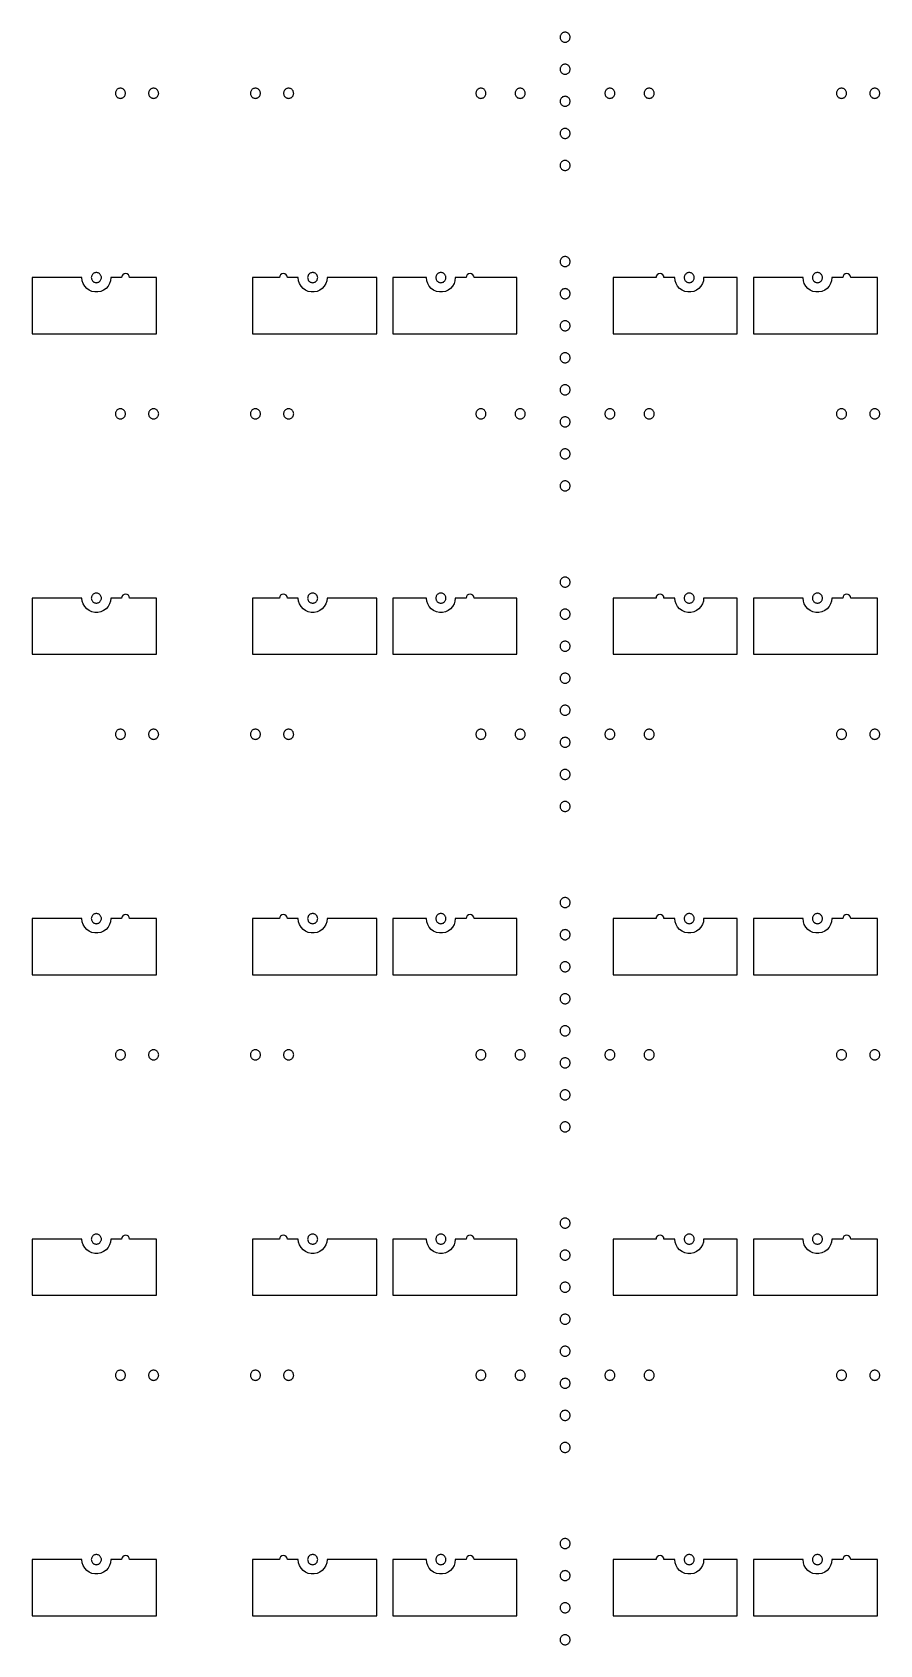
# Model space of a CAD drawing. Extents: x -100 to 100, y -100 to 100.
# Drawn here: x -45.69 to -33.02, y -50.13 to -26.03 of the extents above; entities that cross this region are included whole.
import ezdxf

# ---------------------------------------------------------------- set-up
doc = ezdxf.new("R2010")
doc.units = 0
doc.layers.add('C3', color=7, linetype='continuous')

# ---------------------------------------------------------------- blocks, each defined once
blk = doc.blocks.new('LDI_XFL94-0512-011_C3_B1')
at = {"layer": 'C3'}
for points in [[(-37.725, -53.338), (-37.734, -53.339), (-37.744, -53.341), (-37.753, -53.344), (-37.762, -53.348), (-37.77, -53.354), (-37.778, -53.36), (-37.784, -53.368), (-37.79, -53.376), (-37.794, -53.384), (-37.797, -53.394), (-37.799, -53.403), (-37.8, -53.413), (-37.799, -53.423), (-37.797, -53.433), (-37.794, -53.442), (-37.79, -53.451), (-37.784, -53.459), (-37.778, -53.466), (-37.77, -53.473), (-37.762, -53.478), (-37.753, -53.482), (-37.744, -53.486), (-37.734, -53.488), (-37.725, -53.488), (-37.715, -53.488), (-37.705, -53.486), (-37.696, -53.482), (-37.687, -53.478), (-37.679, -53.473), (-37.672, -53.466), (-37.665, -53.459), (-37.66, -53.451), (-37.655, -53.442), (-37.652, -53.433), (-37.65, -53.423), (-37.65, -53.413), (-37.65, -53.403), (-37.652, -53.394), (-37.655, -53.384), (-37.66, -53.376), (-37.665, -53.368), (-37.672, -53.36), (-37.679, -53.354), (-37.687, -53.348), (-37.696, -53.344), (-37.705, -53.341), (-37.715, -53.339), (-37.725, -53.338)], [(-44.515, -53.653), (-44.52, -53.698), (-44.534, -53.74), (-44.556, -53.779), (-44.586, -53.813), (-44.623, -53.839), (-44.664, -53.858), (-44.708, -53.867), (-44.753, -53.867), (-44.797, -53.858), (-44.838, -53.839), (-44.875, -53.813), (-44.905, -53.779), (-44.927, -53.74), (-44.941, -53.698), (-44.946, -53.653), (-45.689, -53.653), (-45.689, -54.491), (-43.832, -54.491), (-43.832, -53.653), (-44.234, -53.653), (-44.238, -53.63), (-44.251, -53.61), (-44.27, -53.597), (-44.293, -53.593), (-44.316, -53.597), (-44.336, -53.61), (-44.349, -53.63), (-44.353, -53.653), (-44.515, -53.653)], [(-44.731, -53.578), (-44.74, -53.578), (-44.75, -53.58), (-44.759, -53.583), (-44.768, -53.588), (-44.776, -53.593), (-44.784, -53.6), (-44.79, -53.607), (-44.795, -53.615), (-44.8, -53.624), (-44.803, -53.633), (-44.805, -53.643), (-44.806, -53.653), (-44.805, -53.662), (-44.803, -53.672), (-44.8, -53.681), (-44.795, -53.69), (-44.79, -53.698), (-44.784, -53.706), (-44.776, -53.712), (-44.768, -53.718), (-44.759, -53.722), (-44.75, -53.725), (-44.74, -53.727), (-44.731, -53.728), (-44.721, -53.727), (-44.711, -53.725), (-44.702, -53.722), (-44.693, -53.718), (-44.685, -53.712), (-44.678, -53.706), (-44.671, -53.698), (-44.666, -53.69), (-44.661, -53.681), (-44.658, -53.672), (-44.656, -53.662), (-44.656, -53.653), (-44.656, -53.643), (-44.658, -53.633), (-44.661, -53.624), (-44.666, -53.615), (-44.671, -53.607), (-44.678, -53.6), (-44.685, -53.593), (-44.693, -53.588), (-44.702, -53.583), (-44.711, -53.58), (-44.721, -53.578), (-44.731, -53.578)], [(-41.874, -53.653), (-41.879, -53.63), (-41.892, -53.61), (-41.911, -53.597), (-41.934, -53.593), (-41.957, -53.597), (-41.976, -53.61), (-41.989, -53.63), (-41.994, -53.653), (-42.395, -53.653), (-42.395, -54.491), (-40.539, -54.491), (-40.539, -53.653), (-41.281, -53.653), (-41.286, -53.698), (-41.3, -53.74), (-41.323, -53.779), (-41.353, -53.813), (-41.389, -53.839), (-41.43, -53.858), (-41.474, -53.867), (-41.52, -53.867), (-41.564, -53.858), (-41.605, -53.839), (-41.641, -53.813), (-41.671, -53.779), (-41.694, -53.74), (-41.708, -53.698), (-41.713, -53.653), (-41.874, -53.653)], [(-41.497, -53.578), (-41.507, -53.578), (-41.516, -53.58), (-41.526, -53.583), (-41.535, -53.588), (-41.543, -53.593), (-41.55, -53.6), (-41.557, -53.607), (-41.562, -53.615), (-41.566, -53.624), (-41.569, -53.633), (-41.571, -53.643), (-41.572, -53.653), (-41.571, -53.662), (-41.569, -53.672), (-41.566, -53.681), (-41.562, -53.69), (-41.557, -53.698), (-41.55, -53.706), (-41.543, -53.712), (-41.535, -53.718), (-41.526, -53.722), (-41.516, -53.725), (-41.507, -53.727), (-41.497, -53.728), (-41.487, -53.727), (-41.478, -53.725), (-41.468, -53.722), (-41.46, -53.718), (-41.451, -53.712), (-41.444, -53.706), (-41.438, -53.698), (-41.432, -53.69), (-41.428, -53.681), (-41.425, -53.672), (-41.423, -53.662), (-41.422, -53.653), (-41.423, -53.643), (-41.425, -53.633), (-41.428, -53.624), (-41.432, -53.615), (-41.438, -53.607), (-41.444, -53.6), (-41.451, -53.593), (-41.46, -53.588), (-41.468, -53.583), (-41.478, -53.58), (-41.487, -53.578), (-41.497, -53.578)], [(-40.299, -54.491), (-38.443, -54.491), (-38.443, -53.653), (-39.084, -53.653), (-39.088, -53.63), (-39.101, -53.61), (-39.121, -53.597), (-39.144, -53.593), (-39.167, -53.597), (-39.186, -53.61), (-39.199, -53.63), (-39.204, -53.653), (-39.365, -53.653), (-39.37, -53.698), (-39.384, -53.74), (-39.406, -53.779), (-39.437, -53.813), (-39.473, -53.839), (-39.514, -53.858), (-39.558, -53.867), (-39.603, -53.867), (-39.647, -53.858), (-39.689, -53.839), (-39.725, -53.813), (-39.755, -53.779), (-39.778, -53.74), (-39.792, -53.698), (-39.796, -53.653), (-40.299, -53.653), (-40.299, -54.491)], [(-39.581, -53.578), (-39.591, -53.578), (-39.6, -53.58), (-39.61, -53.583), (-39.618, -53.588), (-39.626, -53.593), (-39.634, -53.6), (-39.64, -53.607), (-39.646, -53.615), (-39.65, -53.624), (-39.653, -53.633), (-39.655, -53.643), (-39.656, -53.653), (-39.655, -53.662), (-39.653, -53.672), (-39.65, -53.681), (-39.646, -53.69), (-39.64, -53.698), (-39.634, -53.706), (-39.626, -53.712), (-39.618, -53.718), (-39.61, -53.722), (-39.6, -53.725), (-39.591, -53.727), (-39.581, -53.728), (-39.571, -53.727), (-39.561, -53.725), (-39.552, -53.722), (-39.543, -53.718), (-39.535, -53.712), (-39.528, -53.706), (-39.521, -53.698), (-39.516, -53.69), (-39.512, -53.681), (-39.508, -53.672), (-39.506, -53.662), (-39.506, -53.653), (-39.506, -53.643), (-39.508, -53.633), (-39.512, -53.624), (-39.516, -53.615), (-39.521, -53.607), (-39.528, -53.6), (-39.535, -53.593), (-39.543, -53.588), (-39.552, -53.583), (-39.561, -53.58), (-39.571, -53.578), (-39.581, -53.578)], [(-35.15, -53.653), (-35.653, -53.653), (-35.657, -53.698), (-35.671, -53.74), (-35.694, -53.779), (-35.724, -53.813), (-35.76, -53.839), (-35.802, -53.858), (-35.846, -53.867), (-35.891, -53.867), (-35.935, -53.858), (-35.976, -53.839), (-36.013, -53.813), (-36.043, -53.779), (-36.065, -53.74), (-36.079, -53.698), (-36.084, -53.653), (-36.246, -53.653), (-36.25, -53.63), (-36.263, -53.61), (-36.282, -53.597), (-36.305, -53.593), (-36.328, -53.597), (-36.348, -53.61), (-36.361, -53.63), (-36.365, -53.653), (-37.006, -53.653), (-37.006, -54.491), (-35.15, -54.491), (-35.15, -53.653)], [(-35.868, -53.578), (-35.878, -53.578), (-35.888, -53.58), (-35.897, -53.583), (-35.906, -53.588), (-35.914, -53.593), (-35.921, -53.6), (-35.928, -53.607), (-35.933, -53.615), (-35.938, -53.624), (-35.941, -53.633), (-35.943, -53.643), (-35.943, -53.653), (-35.943, -53.662), (-35.941, -53.672), (-35.938, -53.681), (-35.933, -53.69), (-35.928, -53.698), (-35.921, -53.706), (-35.914, -53.712), (-35.906, -53.718), (-35.897, -53.722), (-35.888, -53.725), (-35.878, -53.727), (-35.868, -53.728), (-35.858, -53.727), (-35.849, -53.725), (-35.84, -53.722), (-35.831, -53.718), (-35.823, -53.712), (-35.815, -53.706), (-35.809, -53.698), (-35.803, -53.69), (-35.799, -53.681), (-35.796, -53.672), (-35.794, -53.662), (-35.793, -53.653), (-35.794, -53.643), (-35.796, -53.633), (-35.799, -53.624), (-35.803, -53.615), (-35.809, -53.607), (-35.815, -53.6), (-35.823, -53.593), (-35.831, -53.588), (-35.84, -53.583), (-35.849, -53.58), (-35.858, -53.578), (-35.868, -53.578)], [(-33.737, -53.653), (-33.741, -53.698), (-33.755, -53.74), (-33.778, -53.779), (-33.808, -53.813), (-33.844, -53.839), (-33.885, -53.858), (-33.93, -53.867), (-33.975, -53.867), (-34.019, -53.858), (-34.06, -53.839), (-34.096, -53.813), (-34.126, -53.779), (-34.149, -53.74), (-34.163, -53.698), (-34.168, -53.653), (-34.91, -53.653), (-34.91, -54.491), (-33.054, -54.491), (-33.054, -53.653), (-33.455, -53.653), (-33.46, -53.63), (-33.473, -53.61), (-33.492, -53.597), (-33.515, -53.593), (-33.538, -53.597), (-33.557, -53.61), (-33.57, -53.63), (-33.575, -53.653), (-33.737, -53.653)], [(-33.952, -53.578), (-33.962, -53.578), (-33.972, -53.58), (-33.981, -53.583), (-33.99, -53.588), (-33.998, -53.593), (-34.005, -53.6), (-34.012, -53.607), (-34.017, -53.615), (-34.021, -53.624), (-34.025, -53.633), (-34.026, -53.643), (-34.027, -53.653), (-34.026, -53.662), (-34.025, -53.672), (-34.021, -53.681), (-34.017, -53.69), (-34.012, -53.698), (-34.005, -53.706), (-33.998, -53.712), (-33.99, -53.718), (-33.981, -53.722), (-33.972, -53.725), (-33.962, -53.727), (-33.952, -53.728), (-33.942, -53.727), (-33.933, -53.725), (-33.923, -53.722), (-33.915, -53.718), (-33.906, -53.712), (-33.899, -53.706), (-33.893, -53.698), (-33.887, -53.69), (-33.883, -53.681), (-33.88, -53.672), (-33.878, -53.662), (-33.877, -53.653), (-33.878, -53.643), (-33.88, -53.633), (-33.883, -53.624), (-33.887, -53.615), (-33.893, -53.607), (-33.899, -53.6), (-33.906, -53.593), (-33.915, -53.588), (-33.923, -53.583), (-33.933, -53.58), (-33.942, -53.578), (-33.952, -53.578)], [(-37.725, -53.817), (-37.734, -53.818), (-37.744, -53.82), (-37.753, -53.823), (-37.762, -53.827), (-37.77, -53.833), (-37.778, -53.839), (-37.784, -53.847), (-37.79, -53.855), (-37.794, -53.864), (-37.797, -53.873), (-37.799, -53.882), (-37.8, -53.892), (-37.799, -53.902), (-37.797, -53.912), (-37.794, -53.921), (-37.79, -53.93), (-37.784, -53.938), (-37.778, -53.945), (-37.77, -53.952), (-37.762, -53.957), (-37.753, -53.962), (-37.744, -53.965), (-37.734, -53.967), (-37.725, -53.967), (-37.715, -53.967), (-37.705, -53.965), (-37.696, -53.962), (-37.687, -53.957), (-37.679, -53.952), (-37.672, -53.945), (-37.665, -53.938), (-37.66, -53.93), (-37.655, -53.921), (-37.652, -53.912), (-37.65, -53.902), (-37.65, -53.892), (-37.65, -53.882), (-37.652, -53.873), (-37.655, -53.864), (-37.66, -53.855), (-37.665, -53.847), (-37.672, -53.839), (-37.679, -53.833), (-37.687, -53.827), (-37.696, -53.823), (-37.705, -53.82), (-37.715, -53.818), (-37.725, -53.817)], [(-37.725, -54.296), (-37.734, -54.297), (-37.744, -54.299), (-37.753, -54.302), (-37.762, -54.306), (-37.77, -54.312), (-37.778, -54.318), (-37.784, -54.326), (-37.79, -54.334), (-37.794, -54.343), (-37.797, -54.352), (-37.799, -54.361), (-37.8, -54.371), (-37.799, -54.381), (-37.797, -54.391), (-37.794, -54.4), (-37.79, -54.409), (-37.784, -54.417), (-37.778, -54.424), (-37.77, -54.431), (-37.762, -54.436), (-37.753, -54.441), (-37.744, -54.444), (-37.734, -54.446), (-37.725, -54.446), (-37.715, -54.446), (-37.705, -54.444), (-37.696, -54.441), (-37.687, -54.436), (-37.679, -54.431), (-37.672, -54.424), (-37.665, -54.417), (-37.66, -54.409), (-37.655, -54.4), (-37.652, -54.391), (-37.65, -54.381), (-37.65, -54.371), (-37.65, -54.361), (-37.652, -54.352), (-37.655, -54.343), (-37.66, -54.334), (-37.665, -54.326), (-37.672, -54.318), (-37.679, -54.312), (-37.687, -54.306), (-37.696, -54.302), (-37.705, -54.299), (-37.715, -54.297), (-37.725, -54.296)], [(-37.725, -54.775), (-37.734, -54.776), (-37.744, -54.778), (-37.753, -54.781), (-37.762, -54.785), (-37.77, -54.791), (-37.778, -54.797), (-37.784, -54.805), (-37.79, -54.813), (-37.794, -54.822), (-37.797, -54.831), (-37.799, -54.841), (-37.8, -54.85), (-37.799, -54.86), (-37.797, -54.87), (-37.794, -54.879), (-37.79, -54.888), (-37.784, -54.896), (-37.778, -54.903), (-37.77, -54.91), (-37.762, -54.915), (-37.753, -54.92), (-37.744, -54.923), (-37.734, -54.925), (-37.725, -54.925), (-37.715, -54.925), (-37.705, -54.923), (-37.696, -54.92), (-37.687, -54.915), (-37.679, -54.91), (-37.672, -54.903), (-37.665, -54.896), (-37.66, -54.888), (-37.655, -54.879), (-37.652, -54.87), (-37.65, -54.86), (-37.65, -54.85), (-37.65, -54.841), (-37.652, -54.831), (-37.655, -54.822), (-37.66, -54.813), (-37.665, -54.805), (-37.672, -54.797), (-37.679, -54.791), (-37.687, -54.785), (-37.696, -54.781), (-37.705, -54.778), (-37.715, -54.776), (-37.725, -54.775)], [(-37.725, -55.254), (-37.734, -55.255), (-37.744, -55.257), (-37.753, -55.26), (-37.762, -55.264), (-37.77, -55.27), (-37.778, -55.276), (-37.784, -55.284), (-37.79, -55.292), (-37.794, -55.301), (-37.797, -55.31), (-37.799, -55.32), (-37.8, -55.329), (-37.799, -55.339), (-37.797, -55.349), (-37.794, -55.358), (-37.79, -55.367), (-37.784, -55.375), (-37.778, -55.382), (-37.77, -55.389), (-37.762, -55.394), (-37.753, -55.399), (-37.744, -55.402), (-37.734, -55.404), (-37.725, -55.404), (-37.715, -55.404), (-37.705, -55.402), (-37.696, -55.399), (-37.687, -55.394), (-37.679, -55.389), (-37.672, -55.382), (-37.665, -55.375), (-37.66, -55.367), (-37.655, -55.358), (-37.652, -55.349), (-37.65, -55.339), (-37.65, -55.329), (-37.65, -55.32), (-37.652, -55.31), (-37.655, -55.301), (-37.66, -55.292), (-37.665, -55.284), (-37.672, -55.276), (-37.679, -55.27), (-37.687, -55.264), (-37.696, -55.26), (-37.705, -55.257), (-37.715, -55.255), (-37.725, -55.254)], [(-44.371, -55.614), (-44.381, -55.614), (-44.391, -55.616), (-44.4, -55.619), (-44.409, -55.624), (-44.417, -55.629), (-44.424, -55.636), (-44.431, -55.643), (-44.436, -55.651), (-44.441, -55.66), (-44.444, -55.669), (-44.446, -55.679), (-44.446, -55.689), (-44.446, -55.698), (-44.444, -55.708), (-44.441, -55.717), (-44.436, -55.726), (-44.431, -55.734), (-44.424, -55.742), (-44.417, -55.748), (-44.409, -55.754), (-44.4, -55.758), (-44.391, -55.761), (-44.381, -55.763), (-44.371, -55.764), (-44.361, -55.763), (-44.352, -55.761), (-44.343, -55.758), (-44.334, -55.754), (-44.326, -55.748), (-44.318, -55.742), (-44.312, -55.734), (-44.306, -55.726), (-44.302, -55.717), (-44.299, -55.708), (-44.297, -55.698), (-44.296, -55.689), (-44.297, -55.679), (-44.299, -55.669), (-44.302, -55.66), (-44.306, -55.651), (-44.312, -55.643), (-44.318, -55.636), (-44.326, -55.629), (-44.334, -55.624), (-44.343, -55.619), (-44.352, -55.616), (-44.361, -55.614), (-44.371, -55.614)], [(-43.874, -55.614), (-43.884, -55.614), (-43.894, -55.616), (-43.903, -55.619), (-43.912, -55.624), (-43.92, -55.629), (-43.927, -55.636), (-43.934, -55.643), (-43.939, -55.651), (-43.944, -55.66), (-43.947, -55.669), (-43.949, -55.679), (-43.949, -55.689), (-43.949, -55.698), (-43.947, -55.708), (-43.944, -55.717), (-43.939, -55.726), (-43.934, -55.734), (-43.927, -55.742), (-43.92, -55.748), (-43.912, -55.754), (-43.903, -55.758), (-43.894, -55.761), (-43.884, -55.763), (-43.874, -55.764), (-43.864, -55.763), (-43.855, -55.761), (-43.846, -55.758), (-43.837, -55.754), (-43.829, -55.748), (-43.821, -55.742), (-43.815, -55.734), (-43.809, -55.726), (-43.805, -55.717), (-43.802, -55.708), (-43.8, -55.698), (-43.799, -55.689), (-43.8, -55.679), (-43.802, -55.669), (-43.805, -55.66), (-43.809, -55.651), (-43.815, -55.643), (-43.821, -55.636), (-43.829, -55.629), (-43.837, -55.624), (-43.846, -55.619), (-43.855, -55.616), (-43.864, -55.614), (-43.874, -55.614)], [(-42.353, -55.614), (-42.363, -55.614), (-42.373, -55.616), (-42.382, -55.619), (-42.391, -55.624), (-42.399, -55.629), (-42.406, -55.636), (-42.413, -55.643), (-42.418, -55.651), (-42.423, -55.66), (-42.426, -55.669), (-42.428, -55.679), (-42.428, -55.689), (-42.428, -55.698), (-42.426, -55.708), (-42.423, -55.717), (-42.418, -55.726), (-42.413, -55.734), (-42.406, -55.742), (-42.399, -55.748), (-42.391, -55.754), (-42.382, -55.758), (-42.373, -55.761), (-42.363, -55.763), (-42.353, -55.764), (-42.344, -55.763), (-42.334, -55.761), (-42.325, -55.758), (-42.316, -55.754), (-42.308, -55.748), (-42.3, -55.742), (-42.294, -55.734), (-42.288, -55.726), (-42.284, -55.717), (-42.281, -55.708), (-42.279, -55.698), (-42.278, -55.689), (-42.279, -55.679), (-42.281, -55.669), (-42.284, -55.66), (-42.288, -55.651), (-42.294, -55.643), (-42.3, -55.636), (-42.308, -55.629), (-42.316, -55.624), (-42.325, -55.619), (-42.334, -55.616), (-42.344, -55.614), (-42.353, -55.614)], [(-41.856, -55.614), (-41.866, -55.614), (-41.876, -55.616), (-41.885, -55.619), (-41.894, -55.624), (-41.902, -55.629), (-41.909, -55.636), (-41.916, -55.643), (-41.921, -55.651), (-41.926, -55.66), (-41.929, -55.669), (-41.931, -55.679), (-41.931, -55.689), (-41.931, -55.698), (-41.929, -55.708), (-41.926, -55.717), (-41.921, -55.726), (-41.916, -55.734), (-41.909, -55.742), (-41.902, -55.748), (-41.894, -55.754), (-41.885, -55.758), (-41.876, -55.761), (-41.866, -55.763), (-41.856, -55.764), (-41.846, -55.763), (-41.837, -55.761), (-41.828, -55.758), (-41.819, -55.754), (-41.811, -55.748), (-41.803, -55.742), (-41.797, -55.734), (-41.791, -55.726), (-41.787, -55.717), (-41.784, -55.708), (-41.782, -55.698), (-41.781, -55.689), (-41.782, -55.679), (-41.784, -55.669), (-41.787, -55.66), (-41.791, -55.651), (-41.797, -55.643), (-41.803, -55.636), (-41.811, -55.629), (-41.819, -55.624), (-41.828, -55.619), (-41.837, -55.616), (-41.846, -55.614), (-41.856, -55.614)], [(-38.982, -55.614), (-38.992, -55.614), (-39.001, -55.616), (-39.011, -55.619), (-39.02, -55.624), (-39.028, -55.629), (-39.035, -55.636), (-39.042, -55.643), (-39.047, -55.651), (-39.051, -55.66), (-39.054, -55.669), (-39.056, -55.679), (-39.057, -55.689), (-39.056, -55.698), (-39.054, -55.708), (-39.051, -55.717), (-39.047, -55.726), (-39.042, -55.734), (-39.035, -55.742), (-39.028, -55.748), (-39.02, -55.754), (-39.011, -55.758), (-39.001, -55.761), (-38.992, -55.763), (-38.982, -55.764), (-38.972, -55.763), (-38.963, -55.761), (-38.953, -55.758), (-38.945, -55.754), (-38.936, -55.748), (-38.929, -55.742), (-38.923, -55.734), (-38.917, -55.726), (-38.913, -55.717), (-38.91, -55.708), (-38.908, -55.698), (-38.907, -55.689), (-38.908, -55.679), (-38.91, -55.669), (-38.913, -55.66), (-38.917, -55.651), (-38.923, -55.643), (-38.929, -55.636), (-38.936, -55.629), (-38.945, -55.624), (-38.953, -55.619), (-38.963, -55.616), (-38.972, -55.614), (-38.982, -55.614)], [(-38.395, -55.614), (-38.405, -55.614), (-38.415, -55.616), (-38.424, -55.619), (-38.433, -55.624), (-38.441, -55.629), (-38.448, -55.636), (-38.455, -55.643), (-38.46, -55.651), (-38.465, -55.66), (-38.468, -55.669), (-38.47, -55.679), (-38.47, -55.689), (-38.47, -55.698), (-38.468, -55.708), (-38.465, -55.717), (-38.46, -55.726), (-38.455, -55.734), (-38.448, -55.742), (-38.441, -55.748), (-38.433, -55.754), (-38.424, -55.758), (-38.415, -55.761), (-38.405, -55.763), (-38.395, -55.764), (-38.385, -55.763), (-38.376, -55.761), (-38.367, -55.758), (-38.358, -55.754), (-38.35, -55.748), (-38.342, -55.742), (-38.336, -55.734), (-38.33, -55.726), (-38.326, -55.717), (-38.323, -55.708), (-38.321, -55.698), (-38.32, -55.689), (-38.321, -55.679), (-38.323, -55.669), (-38.326, -55.66), (-38.33, -55.651), (-38.336, -55.643), (-38.342, -55.636), (-38.35, -55.629), (-38.358, -55.624), (-38.367, -55.619), (-38.376, -55.616), (-38.385, -55.614), (-38.395, -55.614)], [(-37.054, -55.614), (-37.064, -55.614), (-37.073, -55.616), (-37.083, -55.619), (-37.091, -55.624), (-37.1, -55.629), (-37.107, -55.636), (-37.113, -55.643), (-37.119, -55.651), (-37.123, -55.66), (-37.126, -55.669), (-37.128, -55.679), (-37.129, -55.689), (-37.128, -55.698), (-37.126, -55.708), (-37.123, -55.717), (-37.119, -55.726), (-37.113, -55.734), (-37.107, -55.742), (-37.1, -55.748), (-37.091, -55.754), (-37.083, -55.758), (-37.073, -55.761), (-37.064, -55.763), (-37.054, -55.764), (-37.044, -55.763), (-37.034, -55.761), (-37.025, -55.758), (-37.016, -55.754), (-37.008, -55.748), (-37.001, -55.742), (-36.994, -55.734), (-36.989, -55.726), (-36.985, -55.717), (-36.981, -55.708), (-36.98, -55.698), (-36.979, -55.689), (-36.98, -55.679), (-36.981, -55.669), (-36.985, -55.66), (-36.989, -55.651), (-36.994, -55.643), (-37.001, -55.636), (-37.008, -55.629), (-37.016, -55.624), (-37.025, -55.619), (-37.034, -55.616), (-37.044, -55.614), (-37.054, -55.614)], [(-36.467, -55.614), (-36.477, -55.614), (-36.486, -55.616), (-36.496, -55.619), (-36.505, -55.624), (-36.513, -55.629), (-36.52, -55.636), (-36.527, -55.643), (-36.532, -55.651), (-36.536, -55.66), (-36.54, -55.669), (-36.541, -55.679), (-36.542, -55.689), (-36.541, -55.698), (-36.54, -55.708), (-36.536, -55.717), (-36.532, -55.726), (-36.527, -55.734), (-36.52, -55.742), (-36.513, -55.748), (-36.505, -55.754), (-36.496, -55.758), (-36.486, -55.761), (-36.477, -55.763), (-36.467, -55.764), (-36.457, -55.763), (-36.448, -55.761), (-36.438, -55.758), (-36.43, -55.754), (-36.421, -55.748), (-36.414, -55.742), (-36.408, -55.734), (-36.402, -55.726), (-36.398, -55.717), (-36.395, -55.708), (-36.393, -55.698), (-36.392, -55.689), (-36.393, -55.679), (-36.395, -55.669), (-36.398, -55.66), (-36.402, -55.651), (-36.408, -55.643), (-36.414, -55.636), (-36.421, -55.629), (-36.43, -55.624), (-36.438, -55.619), (-36.448, -55.616), (-36.457, -55.614), (-36.467, -55.614)], [(-33.593, -55.614), (-33.603, -55.614), (-33.612, -55.616), (-33.622, -55.619), (-33.63, -55.624), (-33.638, -55.629), (-33.646, -55.636), (-33.652, -55.643), (-33.658, -55.651), (-33.662, -55.66), (-33.665, -55.669), (-33.667, -55.679), (-33.668, -55.689), (-33.667, -55.698), (-33.665, -55.708), (-33.662, -55.717), (-33.658, -55.726), (-33.652, -55.734), (-33.646, -55.742), (-33.638, -55.748), (-33.63, -55.754), (-33.622, -55.758), (-33.612, -55.761), (-33.603, -55.763), (-33.593, -55.764), (-33.583, -55.763), (-33.573, -55.761), (-33.564, -55.758), (-33.555, -55.754), (-33.547, -55.748), (-33.54, -55.742), (-33.533, -55.734), (-33.528, -55.726), (-33.524, -55.717), (-33.52, -55.708), (-33.518, -55.698), (-33.518, -55.689), (-33.518, -55.679), (-33.52, -55.669), (-33.524, -55.66), (-33.528, -55.651), (-33.533, -55.643), (-33.54, -55.636), (-33.547, -55.629), (-33.555, -55.624), (-33.564, -55.619), (-33.573, -55.616), (-33.583, -55.614), (-33.593, -55.614)], [(-33.096, -55.614), (-33.106, -55.614), (-33.115, -55.616), (-33.125, -55.619), (-33.133, -55.624), (-33.141, -55.629), (-33.149, -55.636), (-33.155, -55.643), (-33.161, -55.651), (-33.165, -55.66), (-33.168, -55.669), (-33.17, -55.679), (-33.171, -55.689), (-33.17, -55.698), (-33.168, -55.708), (-33.165, -55.717), (-33.161, -55.726), (-33.155, -55.734), (-33.149, -55.742), (-33.141, -55.748), (-33.133, -55.754), (-33.125, -55.758), (-33.115, -55.761), (-33.106, -55.763), (-33.096, -55.764), (-33.086, -55.763), (-33.076, -55.761), (-33.067, -55.758), (-33.058, -55.754), (-33.05, -55.748), (-33.043, -55.742), (-33.036, -55.734), (-33.031, -55.726), (-33.027, -55.717), (-33.023, -55.708), (-33.021, -55.698), (-33.021, -55.689), (-33.021, -55.679), (-33.023, -55.669), (-33.027, -55.66), (-33.031, -55.651), (-33.036, -55.643), (-33.043, -55.636), (-33.05, -55.629), (-33.058, -55.624), (-33.067, -55.619), (-33.076, -55.616), (-33.086, -55.614), (-33.096, -55.614)], [(-37.725, -55.733), (-37.734, -55.734), (-37.744, -55.736), (-37.753, -55.739), (-37.762, -55.743), (-37.77, -55.749), (-37.778, -55.755), (-37.784, -55.763), (-37.79, -55.771), (-37.794, -55.78), (-37.797, -55.789), (-37.799, -55.799), (-37.8, -55.808), (-37.799, -55.818), (-37.797, -55.828), (-37.794, -55.837), (-37.79, -55.846), (-37.784, -55.854), (-37.778, -55.861), (-37.77, -55.868), (-37.762, -55.873), (-37.753, -55.878), (-37.744, -55.881), (-37.734, -55.883), (-37.725, -55.883), (-37.715, -55.883), (-37.705, -55.881), (-37.696, -55.878), (-37.687, -55.873), (-37.679, -55.868), (-37.672, -55.861), (-37.665, -55.854), (-37.66, -55.846), (-37.655, -55.837), (-37.652, -55.828), (-37.65, -55.818), (-37.65, -55.808), (-37.65, -55.799), (-37.652, -55.789), (-37.655, -55.78), (-37.66, -55.771), (-37.665, -55.763), (-37.672, -55.755), (-37.679, -55.749), (-37.687, -55.743), (-37.696, -55.739), (-37.705, -55.736), (-37.715, -55.734), (-37.725, -55.733)], [(-37.725, -56.212), (-37.734, -56.213), (-37.744, -56.215), (-37.753, -56.218), (-37.762, -56.222), (-37.77, -56.228), (-37.778, -56.234), (-37.784, -56.242), (-37.79, -56.25), (-37.794, -56.259), (-37.797, -56.268), (-37.799, -56.278), (-37.8, -56.287), (-37.799, -56.297), (-37.797, -56.307), (-37.794, -56.316), (-37.79, -56.325), (-37.784, -56.333), (-37.778, -56.34), (-37.77, -56.347), (-37.762, -56.352), (-37.753, -56.357), (-37.744, -56.36), (-37.734, -56.362), (-37.725, -56.362), (-37.715, -56.362), (-37.705, -56.36), (-37.696, -56.357), (-37.687, -56.352), (-37.679, -56.347), (-37.672, -56.34), (-37.665, -56.333), (-37.66, -56.325), (-37.655, -56.316), (-37.652, -56.307), (-37.65, -56.297), (-37.65, -56.287), (-37.65, -56.278), (-37.652, -56.268), (-37.655, -56.259), (-37.66, -56.25), (-37.665, -56.242), (-37.672, -56.234), (-37.679, -56.228), (-37.687, -56.222), (-37.696, -56.218), (-37.705, -56.215), (-37.715, -56.213), (-37.725, -56.212)], [(-37.725, -56.691), (-37.734, -56.692), (-37.744, -56.694), (-37.753, -56.697), (-37.762, -56.702), (-37.77, -56.707), (-37.778, -56.713), (-37.784, -56.721), (-37.79, -56.729), (-37.794, -56.738), (-37.797, -56.747), (-37.799, -56.757), (-37.8, -56.766), (-37.799, -56.776), (-37.797, -56.786), (-37.794, -56.795), (-37.79, -56.804), (-37.784, -56.812), (-37.778, -56.82), (-37.77, -56.826), (-37.762, -56.831), (-37.753, -56.836), (-37.744, -56.839), (-37.734, -56.841), (-37.725, -56.841), (-37.715, -56.841), (-37.705, -56.839), (-37.696, -56.836), (-37.687, -56.831), (-37.679, -56.826), (-37.672, -56.82), (-37.665, -56.812), (-37.66, -56.804), (-37.655, -56.795), (-37.652, -56.786), (-37.65, -56.776), (-37.65, -56.766), (-37.65, -56.757), (-37.652, -56.747), (-37.655, -56.738), (-37.66, -56.729), (-37.665, -56.721), (-37.672, -56.713), (-37.679, -56.707), (-37.687, -56.702), (-37.696, -56.697), (-37.705, -56.694), (-37.715, -56.692), (-37.725, -56.691)]]:
    blk.add_lwpolyline(points, close=True, dxfattribs=at)

msp = doc.modelspace()

# ---------------------------------------------------------------- block references
at = {"layer": 'C3'}
for p in [(0, 28.743), (0, 23.952), (0, 19.162), (0, 14.371), (0, 9.581), (0, 4.79)]:
    msp.add_blockref('LDI_XFL94-0512-011_C3_B1', p, dxfattribs=at)

doc.saveas('drawing.dxf')
